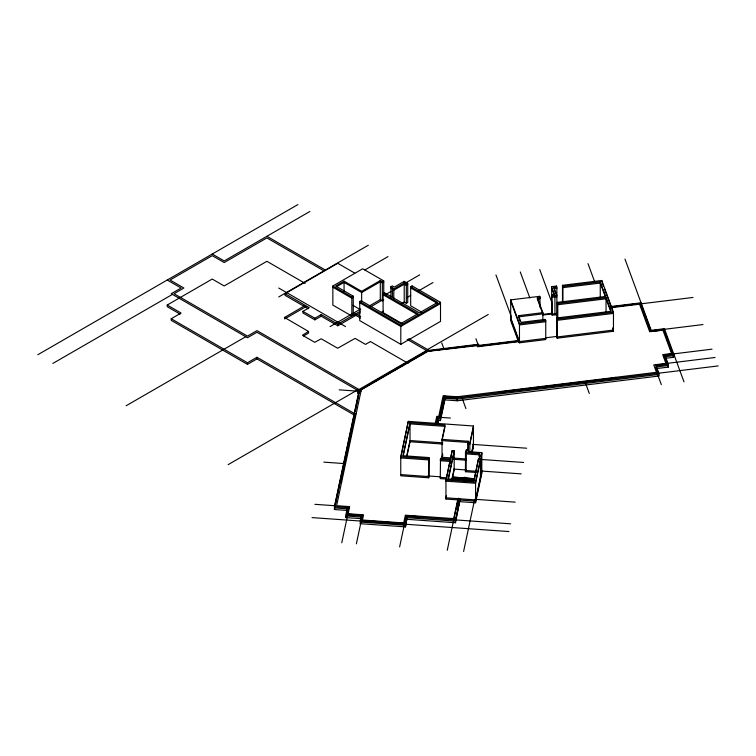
<?xml version="1.0" encoding="UTF-8"?>
<svg xmlns="http://www.w3.org/2000/svg" width="756" height="756" viewBox="0 0 756 756"><rect width="100%" height="100%" fill="white"/><g stroke="black" fill="none" stroke-linecap="round" stroke-linejoin="round"><path stroke-width="1.13" d="M167.227 280.022L181.09 288.027L171.234 293.706L247.486 337.734L256.983 332.253L358.977 391.135L334.407 506.69L349.414 507.748L349.659 506.615L336.628 505.688L361.075 390.72L360.385 390.323L427.915 351.342L478.652 345.473L479.068 346.598M347.004 512.492L347.439 510.451L334.407 509.525L334.407 507.909L358.977 392.355L357.579 391.542L357.579 393.167L358.977 393.98L358.977 392.355M334.407 509.525L340.493 480.929M340.975 478.642L347.306 448.894M348.516 443.177L354.847 413.428M355.329 411.141L358.741 395.123M340.521 481.714L355.018 413.541M340.918 481.742L355.414 413.57M347.439 507.607L345.927 514.732L361.33 515.828L360.225 521.016M345.927 515.951L361.33 517.047L361.33 518.673L345.927 517.577L347.439 508.826L334.407 507.909M345.927 517.577L346.579 514.524M348.232 507.663L346.815 514.335L362.219 515.431L361.113 520.619L404.753 523.71L406.407 515.961L423.19 517.151M348.629 507.692L347.259 514.137L362.663 515.233L361.557 520.412L404.403 523.454L406.057 515.696L423.237 516.915M341.759 542.799L347.703 514.864M349.414 507.748L348.138 513.74L363.541 514.827L362.445 520.015L403.713 522.944L405.367 515.186L453.742 518.616L457.966 498.78M407.097 519.315L455.481 522.746L459.96 500.028L455.481 521.12L407.097 517.69L405.481 526.894L360.262 523.691L361.33 517.047M360.262 523.691L360.905 520.676M356.378 543.829L361.217 521.082M442.732 455.188L442.033 458.476L442.033 439.397L445.067 425.146L410.017 422.661L402.986 455.717L428.954 457.56L428.954 476.649L428.709 477.792L400.765 475.807L400.765 456.719L408.287 421.375L473.454 425.997L473.454 446.711L472.264 452.286M403.231 455.802L410.017 423.88L445.067 426.356M406.624 456.492L410.017 440.531L442.732 442.846M406.86 456.567L410.017 441.74L410.017 422.661M399.622 546.9L404.46 524.154M405.443 524.22L407.097 516.471L510.574 523.804M405.481 526.894L407.097 517.69M435.097 424.144L436.76 416.329L438.735 416.461L443.139 395.775L457.191 396.768L656.482 372.311L653.751 364.893L665.913 363.4L662.691 354.64L671.545 353.553L662.899 330.07L649.669 331.695L639.529 304.167M435.985 423.729L437.459 416.839L439.425 416.981L443.829 396.286L457.096 397.221M436.354 423.918L437.8 417.095L439.775 417.236L444.178 396.541L457.106 397.458M437.308 423.18L438.489 417.605L440.464 417.747L444.868 397.051L457.276 397.93L718.2 365.913M437.544 423.284L438.489 418.824L440.464 418.966L444.868 398.27L457.276 399.149L658.845 374.418L658.845 376.034L457.276 400.774L444.868 399.896L440.464 420.591L438.489 420.449L437.781 423.795M422.897 517.586L423.133 516.452M444.83 427.452L442.033 440.616L468.2 442.468L467.851 444.122L469.826 444.263L473.454 427.216M446.843 479.077L440.266 478.605L440.502 458.382L451.143 459.128M442.732 453.978L442.033 457.267L451.143 457.909M457.191 396.768L457.276 397.93M481.818 471.716L475.562 501.133L445.945 499.036L445.945 479.947L452.201 450.529L454.176 450.67L454.176 469.76L452.003 479.937M454.176 450.67L448.157 478.945L473.832 480.759L478.482 458.873L480.457 459.015L480.457 478.104M448.157 480.164L454.176 451.89M446.427 495.549L445.945 497.817L475.562 499.914L480.457 476.885M445.945 499.036L446.427 496.768M451.767 479.852L454.176 468.54M452.523 478.661L463.381 479.436M452.844 477.121L463.711 477.896M457.815 479.663L458.278 477.508M476.072 472.462L465.479 471.716L465.479 452.627L466.367 449.858L468.342 450L467.992 451.653L481.818 452.627L481.818 473.341L475.562 502.759L459.96 501.653M465.724 452.702L465.479 453.846L479.597 454.847L479.238 456.558L481.213 456.7L481.818 453.846M467.851 449.707L468.2 441.249L442.033 439.397M469.826 452.079L469.826 443.044L473.454 425.997M447.259 550.273L458.353 498.109M456.539 509.27L458.75 498.837M456.926 509.298L459.147 498.865M463.608 480.721L464.326 477.357L466.301 477.499L465.583 480.863M465.479 471.716L465.724 451.483M455.481 519.901L459.941 498.922M464.071 480.901L464.76 477.679L465.743 477.745L465.063 480.967M464.94 477.981L464.373 479.502M465.431 478.019L465.356 479.569M471.517 452.957L473.454 443.866M471.791 452.891L473.454 445.086M466.339 479.644L473.889 480.466M466.669 478.104L474.21 478.926M471.612 480.769L472.103 478.491M479.238 458.788L479.597 453.628L465.479 452.627M474.078 480.825L478.482 458.873M475.562 502.759L475.562 482.044L480.457 459.015M481.213 474.57L481.213 455.481L481.818 452.627M480.457 460.234L475.562 483.264L445.945 481.166L452.201 450.529M463.608 551.436L474.692 499.272M481.213 473.35L481.818 470.497M428.709 477.792L428.954 457.56M428.954 458.779L428.709 459.922L400.765 457.938L408.287 421.375M428.954 475.43L428.709 476.573L400.765 474.588M450.132 463.674L450.378 459.081M305.008 305.585L284.558 317.482L308.542 331.478L308.542 333.103L303.562 335.976M37.8 354.753L297.921 204.564M309.884 211.472L224.211 260.933L212.247 254.035M52.854 363.438L172.434 294.396M180.079 314.099L167.208 306.662L167.208 305.046L212.228 279.049L224.192 285.957L266.887 261.302L305.159 283.396M355.169 415.592L256.964 358.892L247.467 364.373L171.215 320.355L171.215 318.73L181.071 313.041L167.208 305.046M278.718 296.957L368.333 245.218M308.24 308.722L285.05 295.331L285.05 293.706L337.734 263.296L354.819 273.152M332.848 286.014L351.842 296.976L351.842 316.065L332.848 305.103L332.848 286.014L362.71 268.767L383.746 280.911L383.746 293.3M126.148 405.755L245.728 336.722M383.746 280.911L382.338 281.723L380.296 280.552L361.651 291.315L344.065 281.156L335.664 286.014L353.25 296.163L353.25 315.252M364.798 270.005L388.036 256.596M336.6 286.694L344.065 282.375L361.651 292.534L380.296 281.771L382.338 282.942L383.746 282.13M306.019 306.624L284.7 318.928L284.7 317.303M360.262 312.823L337.809 325.789L321.205 316.206L314.874 319.864L302.92 312.956L302.92 311.34L309.251 307.683L285.05 293.706M302.92 311.34L314.874 318.238L321.205 314.581L337.809 324.173L360.262 311.207M351.842 296.976L353.25 296.163M353.25 297.382L351.842 298.195L332.848 287.233M171.215 318.73L247.467 362.748L256.964 357.267L355.169 413.967M421.687 312.162L410.678 305.811L410.678 286.722L412.086 285.91L440.512 302.315L440.512 321.404L400.803 344.33L359.724 320.61L359.724 301.521L361.122 300.708L400.803 323.615L418.002 313.693L383.112 293.545L383.112 312.634L402.05 323.568M308.542 331.478L302.447 335.22L314.732 342.317L321.205 338.792L337.667 348.242L355.103 338.386L365.507 344.396L370.431 341.551L408.174 363.343M390.918 296.834L390.918 286.685L392.326 285.872L394.367 287.044L404.214 281.364L407.73 283.396L407.73 302.476L406.322 303.288L404.214 302.069L401.37 303.714M383.112 293.545L384.511 292.733L419.4 312.88L437.696 302.315L410.678 286.722M392.392 297.221L392.392 288.187L392.959 287.856L390.918 286.685M392.392 288.187L393.8 289L404.214 282.99L406.322 284.209L407.73 283.396M330.07 326.601L360.621 308.968M386.08 294.273L391.173 291.325M405.433 283.094L419.684 274.863M369.448 305.896L380.684 299.414M407.73 284.615L406.322 285.418L404.214 284.209L393.8 290.219L390.918 287.904M370.478 306.936L381.704 300.453M380.296 280.552L380.296 299.641L382.338 300.812L383.746 300M381.383 312.332L383.405 311.16M406.671 297.732L410.725 295.388M418.815 290.72L432.98 282.546M359.724 301.521L400.803 325.241L440.512 302.315M440.512 303.534L400.803 326.46L359.724 302.74M228.142 464.647L357.219 390.124M427.565 349.508L488.272 314.458M357.579 390.323L427.915 349.716M372.207 382.527L427.915 350.359L428.756 350.85L478.038 344.802L478.453 345.927L519.221 340.918M372.491 382.687L427.915 350.69L428.624 351.096L477.735 345.076L478.151 346.201L519.306 341.145M357.579 391.542L427.915 350.935L429.011 351.568M551.587 286.637L556.454 286.042L556.86 287.167L556.898 314.647L552.069 315.063L551.587 286.637L554.479 294.5L551.663 294.849L552.069 315.063M562.483 285.305L601.795 280.476L613.466 312.19L613.466 331.279L557.134 338.187L556.718 337.072L556.718 317.983L611.113 311.302L606.047 297.571L557.786 303.496L557.38 302.372L605.641 296.446L600.264 281.837L562.899 286.43L562.483 285.305L562.483 302.154M556.86 288.386L553.94 288.745L553.94 287.526L556.86 287.167M518.663 342.232L510.697 320.591L510.697 299.877L539.784 296.305L540.2 307.588M542.855 320.582L542.855 312.663L518.531 315.649L518.531 316.868L542.855 313.882L537.374 298.998L537.374 297.779L540.2 297.429M552.069 295.974L556.898 295.558L553.94 287.526M537.374 298.998L540.2 298.648M556.898 296.777L552.069 297.193L551.663 296.068M542.988 314.373L552.201 313.239M542.959 315.006L556.898 313.428M610.867 306.511L641.069 302.806M610.905 306.974L640.455 303.345L650.585 330.873L663.815 329.257L673.615 355.689L673.615 357.314L665.053 358.363L665.053 356.747L673.615 355.689M611.113 307.182L640.143 303.619L650.283 331.147L663.513 329.521L673.615 357.314M641.428 303.789L692.997 297.458M610.867 307.73L641.069 304.025L651.199 331.553L664.137 329.966M510.697 299.877L519.476 323.729L545.747 320.497L545.747 339.586L519.476 342.808L510.697 318.966M556.718 317.983L557.134 319.108L613.466 312.19M545.747 321.716L519.476 324.948L510.697 301.096M519.06 340.474L479.068 345.379L478.652 344.254L429.011 350.349L408.76 338.65M545.87 337.771L557.522 336.335M545.747 338.367L477.537 346.739L477.121 345.615M664.637 329.266L702.976 324.56M672.49 353.902L663.636 354.989L666.858 363.759L655.868 365.11M672.963 354.082L664.108 355.169L667.331 363.938L655.943 365.328M673.7 353.874L712.039 349.168M673.908 354.441L665.053 355.528L668.276 364.288L656.113 365.781M667.907 363.277L715.1 357.484M656.113 367L668.276 365.507L668.276 367.132L656.113 368.626L656.113 367L658.845 374.418M499.499 392.043L615.875 377.764M499.584 392.269L615.96 377.991M358.977 391.135L360.952 391.277M339.208 389.85L358.958 391.249M444.811 397.335L454.687 398.034M440.55 417.35L450.425 418.049M354.233 413.485L356.208 413.626M467.851 442.903L469.826 443.044M472.339 444.367L526.648 448.214M410.017 441.74L442.732 444.065M479.238 455.339L481.213 455.481M480.863 459.44L523.615 462.464M453.411 458.07L465.923 458.958M453.411 459.289L465.923 460.177M400.765 456.719L428.709 458.703M440.266 459.516L450.132 460.215M440.266 460.735L450.132 461.434M466.017 469.381L465.479 470.497L476.072 471.243M454.356 469.126L465.743 469.939M480.712 470.997L521.196 473.87M323.842 462.133L343.583 463.532M452.353 477.093L464.203 477.924M464.694 477.962L465.687 478.038M466.178 478.066L474.796 478.68M427.82 475.93L440.701 476.838M440.266 477.386L446.843 477.858M452.022 478.624L463.872 479.465M465.847 479.606L474.466 480.221M445.945 479.947L475.562 482.044M339.727 481.657L341.703 481.799M475.855 499.357L515.176 502.145M455.745 509.213L457.72 509.355M314.865 504.318L334.615 505.717M312.039 517.605L508.92 531.553M360.262 522.065L405.481 525.269M410.678 287.941L437.696 303.534M383.112 294.764L418.002 314.902M266.906 236.288L324.655 269.627M323.247 270.44L266.906 237.913L224.211 262.559L212.247 255.66L170.043 280.022L183.897 288.027L174.05 293.706L247.486 336.108L256.983 330.627L358.977 389.51M352.863 305.32L360.678 309.837M407.144 339.34L426.507 350.529M354.762 313.164L360.631 316.556M353.354 313.976L360.451 318.078M278.718 288.027L345.549 326.601M684 381.856L664.429 328.709L651.199 330.334L624.976 259.1M665.053 356.747L668.276 365.507M666.263 361.651L668.276 367.132M641.466 306.747L643.498 312.256M644.31 314.458L648.771 326.564M655.698 364.657L658.845 373.199M656.501 369.684L658.845 376.034M657.191 373.398L661.33 384.634M602.192 282.791L603.401 286.07M604.611 289.35L613.466 313.409L557.134 320.327L556.718 319.202M605.254 296.617L600.264 283.056L562.899 287.639L562.483 286.524M610.716 311.463L606.047 298.79L557.786 304.715L557.38 303.591M612.662 327.868L613.466 330.06L557.134 336.978L556.718 335.853M612.662 329.087L613.466 331.279M587.998 263.636L594.509 281.336M615.715 377.32L616.131 378.435M554.687 290.748L556.529 295.776M551.587 287.856L554.12 294.736M585.182 382.234L589.321 393.47M539.737 269.561L552.352 303.846M555.962 313.636L557.559 317.983M551.587 304.507L552.305 306.473M551.587 305.726L552.305 307.692M551.587 307.352L552.305 309.317M551.663 312.719L552.069 313.844M537.374 297.779L542.855 312.663M545.747 320.497L545.331 319.382L521.007 322.358L518.531 315.649M520.27 271.943L529.824 297.902M518.89 317.822L520.298 321.659M495.945 274.929L511.472 317.104M510.697 317.747L519.476 341.599M499.338 391.599L499.754 392.723M475.902 338.716L477.972 344.339M441.75 342.912L443.819 348.525M461.803 397.373L465.942 408.609M641.069 304.025L641.069 305.651M606.047 297.571L606.047 312.19M601.795 280.476L601.795 281.695M600.264 281.837L600.264 297.58M562.899 286.43L562.899 302.164M557.786 303.496L557.786 318.115M557.38 302.372L557.38 318.106M557.134 319.108L557.134 338.187M556.454 286.042L556.454 287.261M554.895 295.624L554.951 314.883M539.784 296.305L539.784 297.524M519.476 323.729L519.476 342.808M479.597 453.628L479.597 459.317M468.2 441.249L468.342 451.209M466.367 449.858L466.367 451.077M466.017 451.512L466.017 470.601M457.276 399.149L457.276 400.774M455.481 521.12L455.481 522.746M444.868 398.27L444.868 399.896M440.464 418.966L440.464 420.591M438.489 418.824L438.489 420.449M412.086 285.91L412.086 287.129M406.322 284.209L406.322 303.288M404.214 281.364L404.214 282.583M404.214 282.99L404.214 302.069M400.803 325.241L400.803 344.33M393.8 289L393.8 299.149M384.511 292.733L384.511 293.952M382.338 281.723L382.338 300.812M361.651 291.315L361.651 301.464M344.065 281.156L344.065 291.315M337.809 324.173L337.809 325.789M321.205 314.581L321.205 316.206M314.874 318.238L314.874 319.864M256.964 357.267L256.964 358.892M247.467 362.748L247.467 364.373"/></g></svg>
